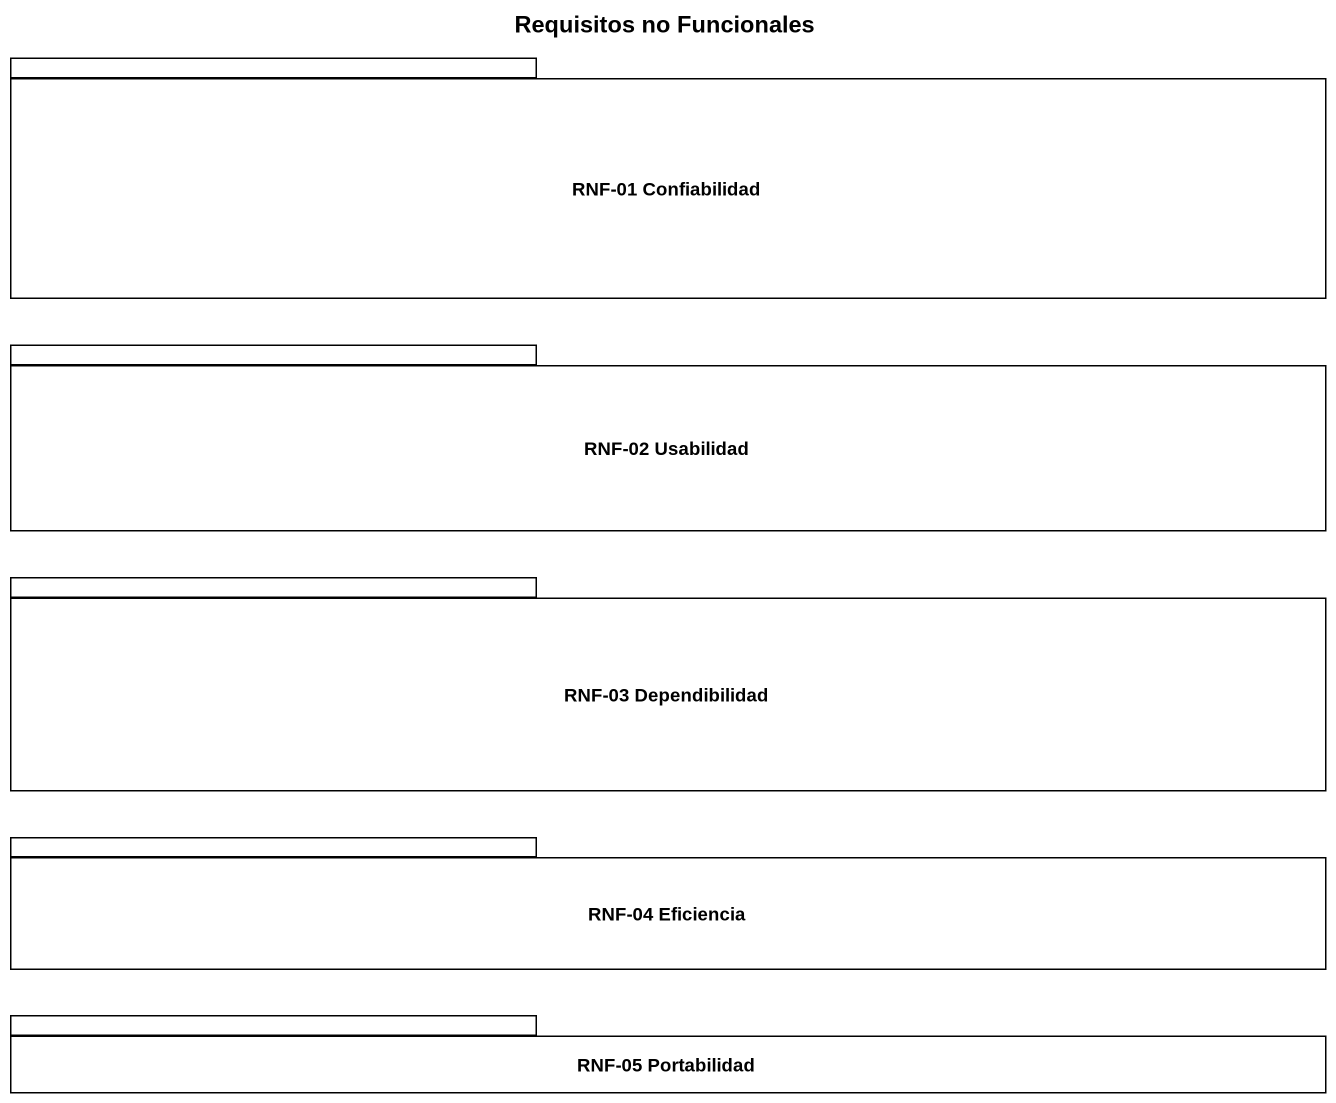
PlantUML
@startuml
title Requisitos no Funcionales
package "RNF-01 Confiabilidad" as RNF_01_Confiabilidad {
}
package "RNF-02 Usabilidad" as RNF_02_Usabilidad {
}
package "RNF-03 Dependibilidad" as RNF_03_Dependibilidad {
}
package "RNF-04 Eficiencia" as RNF_04_Eficiencia {
}
package "RNF-05 Portabilidad" as RNF_05_Portabilidad {
}
@enduml
